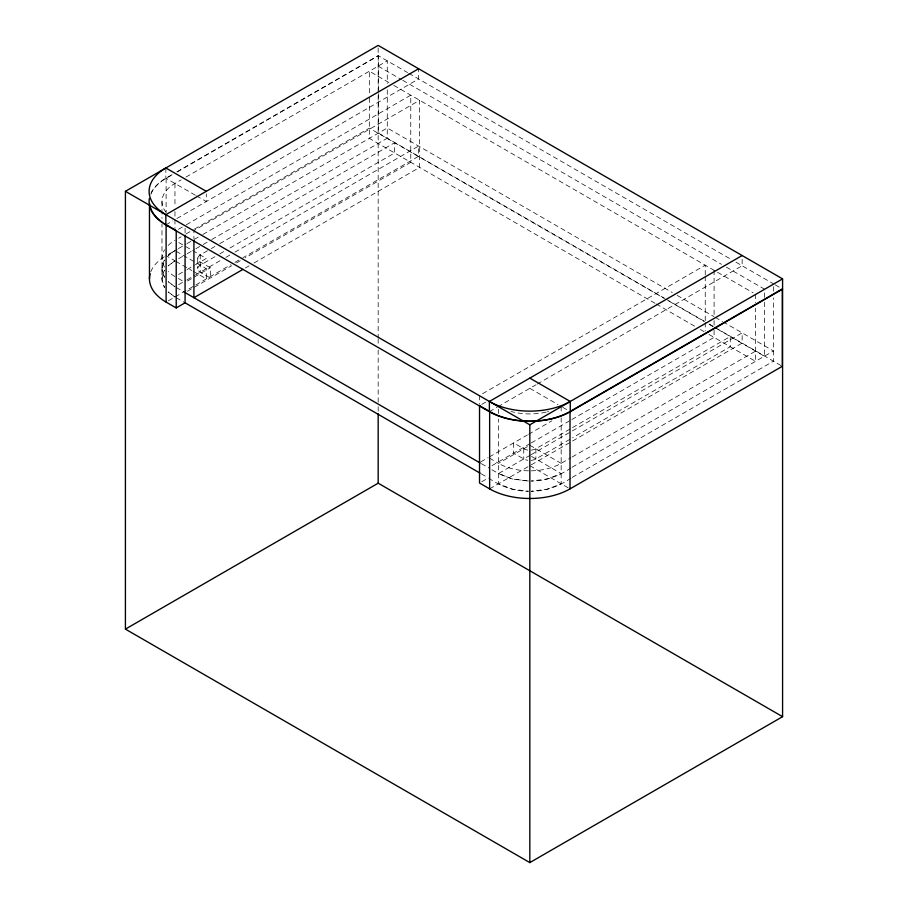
<?xml version="1.0" encoding="UTF-8"?>
<svg xmlns="http://www.w3.org/2000/svg" width="908" height="908" viewBox="0 0 908 908"><rect width="100%" height="100%" fill="white"/><g stroke="black" fill="none" stroke-linecap="round" stroke-linejoin="round"><path stroke-width="0.68" stroke-dasharray="4.54 3.41" d="M161.999 267.871L164.598 260.006C161.147 265.136 161.147 272.196 164.598 277.337L161.999 269.472M161.999 278.086L164.598 270.221C161.147 275.351 161.147 282.411 164.598 287.552L161.999 279.687L161.976 224.038M174.96 260.789L168.15 265.862L174.96 260.789L166.107 255.681M171.998 174.654L165.858 178.195A57.193 33.017 0 0 0 150.49 194.335M176.901 171.816L378.171 55.615L407.59 72.595M150.83 194.38A56.829 32.813 0 0 1 166.107 178.343L172.248 174.801M177.151 171.964L378.42 55.763L378.42 92.321M166.198 212.438A44.322 25.594 0 0 1 174.96 183.45L181.089 179.909M186.004 177.071L387.273 60.87L387.273 83.366M165.858 224.889L172.747 220.916M176.89 218.522L418.611 78.962L418.611 68.747M178.433 229.304L182.86 226.75M186.299 224.764L410.779 95.158L410.779 162.294L245.171 257.895M178.626 238.248L181.067 236.829M185.958 234.003L193.291 229.769M194.516 229.066L369.329 128.142L663.85 298.187M168.57 254.263L177.151 249.303M178.388 248.599L186.004 244.195M186.969 243.639L193.37 239.95M194.335 239.383L201.962 234.99M202.927 234.423L387.273 127.994L672.295 292.546M178.638 258.666L186.004 254.41M187.23 253.707L194.596 249.45M195.822 248.747L201.962 245.205M203.188 244.49L210.542 240.245M211.78 239.53L387.273 138.209L387.273 88.995M200.237 254.955A8.581 4.949 0 0 0 200.237 261.958L210.338 267.792L210.338 278.007L200.237 272.173L200.237 254.955L210.009 249.303M211.235 248.599L214.901 246.488M219.793 243.662L394.605 142.738L394.605 152.953L229.576 248.224M178.57 274.466L185.811 270.289M186.991 269.597L194.244 265.42M195.413 264.739L206.298 258.451L176.163 241.051M214.901 256.703L200.237 265.17A8.581 4.949 0 0 0 200.237 272.173M219.793 253.877L224.685 251.051M178.57 284.681L185.981 280.402M186.991 279.812L194.55 275.453M195.413 274.954L221.484 259.904M225.933 257.339L230.848 254.501M234.956 252.129L418.611 146.086L418.611 156.301L243.117 257.634M187.479 280.992L210.338 267.792M168.321 300.809L230.848 264.716M234.956 262.344L242.3 258.099M187.479 291.207L231.676 265.692M236.591 262.855L240.268 260.732M245.432 267.962L249.11 265.84M254.024 263.002L419.621 167.401L419.621 100.266L193.915 230.587L193.915 238.974M481.739 404.423L486.166 401.869M489.389 411.676L496.948 407.317M497.97 406.716L536.015 384.765M537.241 384.05L742.142 265.749L742.142 256.816M480.752 461.9L488.118 457.655M489.344 456.94L527.366 434.989M528.592 434.274L551.905 420.824M491.988 465.634L530.079 443.637M531.305 442.922L570.564 420.268M571.79 419.553L714.085 337.401L714.085 327.618M489.503 458.154L498.481 463.341L527.412 446.634M531.169 450.13A8.581 4.949 0 0 0 535.89 448.745L571.348 428.281M572.562 427.566L730.259 336.527L730.259 346.743L572.562 437.781M481.739 481.762L488.379 477.926M530.317 455.169L498.481 473.556L488.686 467.892M531.055 454.749L742.142 332.873L742.142 343.088L531.055 464.964M531.169 460.345A8.581 4.949 0 0 0 535.89 458.96L571.348 438.496M489.639 488.879L530.317 465.384M531.214 470.821A44.322 25.594 0 0 0 561.167 463.341L570.95 457.689M572.176 456.985L755.535 351.124M570.984 467.881C559.339 476.019 545.492 481.047 531.214 481.036L547.433 478.947L561.167 473.556L529.829 455.453M572.176 467.2L773.48 350.976L723.755 322.261M570.984 478.096C559.339 486.234 545.492 491.262 531.214 491.251L547.433 489.162L561.167 483.771L561.167 414.865M572.21 477.392L773.48 361.191L773.48 297.903M408.816 73.298L731.11 259.382M736.013 262.208L774.002 284.147M775.228 284.851L780.131 287.688M378.171 66.125L401.472 79.575M402.698 80.279L721.474 264.319M726.377 267.156L764.388 289.096L764.388 297.495M388.942 82.56L369.329 71.233L369.329 94.999M393.845 85.386L716.298 271.56M717.536 272.264L753.084 292.796M677.186 295.384L713.96 316.608M715.186 317.312L722.53 321.557M664.94 298.516L378.42 133.101L378.42 93.728M666.166 299.231L704.154 321.16M709.057 323.986L713.96 326.823M715.186 327.527L781.22 365.663M668.753 301.013L704.313 321.546M709.216 324.372L716.571 328.617M717.797 329.332L764.388 356.231L764.388 298.891M654.997 303.295L369.329 138.357L369.329 96.407M656.223 303.998L695.46 326.653M700.363 329.479L704.04 331.602M708.944 334.439L755.535 361.339L755.535 308.187M195.333 195.22L165.858 178.195L165.858 167.98M196.491 195.878L206.298 201.542L206.298 193.881M529.829 388.329L558.011 404.605M562.71 407.317L570.269 411.676M529.829 445.238L561.167 463.341M527.696 450.039A8.581 4.949 0 0 1 523.757 448.745L513.656 442.911L513.656 453.126L523.757 458.96A8.581 4.949 0 0 0 527.696 460.254M176.163 251.266L206.298 268.666L206.298 278.881L192.905 271.151M175.857 261.311L191.838 270.539M529.829 465.668L570.02 488.879M178.331 278.495L185.073 282.388M176.186 287.473L183.949 291.956M481.331 463.647L488.379 467.711M176.186 297.688L183.949 302.171M481.331 473.863L487.46 477.404M488.686 478.107C500.319 486.234 514.166 491.262 528.433 491.251L512.226 489.162L498.481 483.771L498.481 419.076M773.48 286.656L773.48 292.285M755.535 294.203L755.535 302.602M714.085 270.278L714.085 315.031M714.085 320.615L714.085 326.21M705.244 274.954L705.244 265.17L479.526 395.479L479.526 403.867M705.244 276.35L705.244 321.103M705.244 322.51L705.244 330.898M561.167 406.421L561.167 413.458M535.89 448.745L535.89 458.96M523.757 448.745L523.757 458.96M498.481 409.236L498.481 413.458M378.171 47.954L378.171 337.254M378.171 338.673L378.171 344.348M378.171 350.011L378.171 405.263M378.171 406.682L378.171 412.346M197.717 258.451L197.717 268.666M185.073 228.271L185.073 233.912M174.96 183.45L174.96 205.946M174.96 211.575L174.96 228.441M166.107 178.343L166.107 212.086M161.976 201.542L161.976 218.419M548.704 411.483A44.322 25.594 0 0 1 547.433 411.812M546.139 412.119A44.322 25.594 0 0 1 510.954 411.483M528.433 470.821A44.322 25.594 0 0 1 498.481 463.341M150.83 271.73A56.829 32.813 0 0 1 164.87 256.419M174.96 276.554A44.322 25.594 0 0 1 168.15 271.481M164.598 267.122A44.322 25.594 0 0 1 164.598 249.791M168.15 245.432A44.322 25.594 0 0 1 174.96 240.359M168.877 254.955L168.15 255.647L174.96 250.574L168.877 254.955M528.433 481.036L512.226 478.947L498.481 473.556L512.226 478.947L528.433 481.036M174.96 286.769L168.15 281.696L174.96 286.769M174.96 296.984L168.15 291.911L174.96 296.984"/><path stroke-width="1.36" d="M125.418 191.327L378.171 45.4L782.582 278.881L782.582 716.673L529.829 862.6L125.418 629.119L125.418 191.327L529.829 424.808L782.582 278.881M782.582 289.096L570.269 411.676A57.193 33.017 0 0 1 489.389 411.676L165.858 224.889L165.858 214.674L418.611 68.747M150.161 273.751A56.829 32.813 0 0 0 166.107 302.092L176.22 307.925L185.073 302.818L185.073 235.263M242.981 269.381L193.915 297.711L193.915 240.37M489.389 411.676L489.389 401.461L742.142 255.534M125.418 629.119L378.171 483.192L782.582 716.673M570.02 488.879L782.333 366.299L782.333 288.948L570.02 411.528L570.02 488.879A56.829 32.813 0 0 1 489.639 488.879L479.526 483.033L479.526 405.274M206.298 191.327L165.858 167.98A57.193 33.017 0 0 0 165.858 214.674M529.829 378.114L570.269 401.461L570.269 411.676M479.526 405.694L489.639 411.528L489.639 488.879M184.767 292.421L480.105 462.944M184.767 302.636L480.105 473.159M529.829 424.808L529.829 862.6M378.171 413.764L378.171 483.192M176.22 307.925L176.22 230.587L166.107 224.741L166.107 302.092M149.468 204.357L149.468 278.881M568.737 412.255A56.829 32.813 0 0 1 490.922 412.255M164.87 224.004A56.829 32.813 0 0 1 163.667 223.243M162.509 222.46A56.829 32.813 0 0 1 151.715 210.701M151.25 209.703A56.829 32.813 0 0 1 150.467 207.694M150.161 206.672A56.829 32.813 0 0 1 149.582 203.608M570.269 401.461A57.193 33.017 0 0 1 489.389 401.461M165.858 224.889A57.193 33.017 0 0 1 149.366 198.432"/></g></svg>
